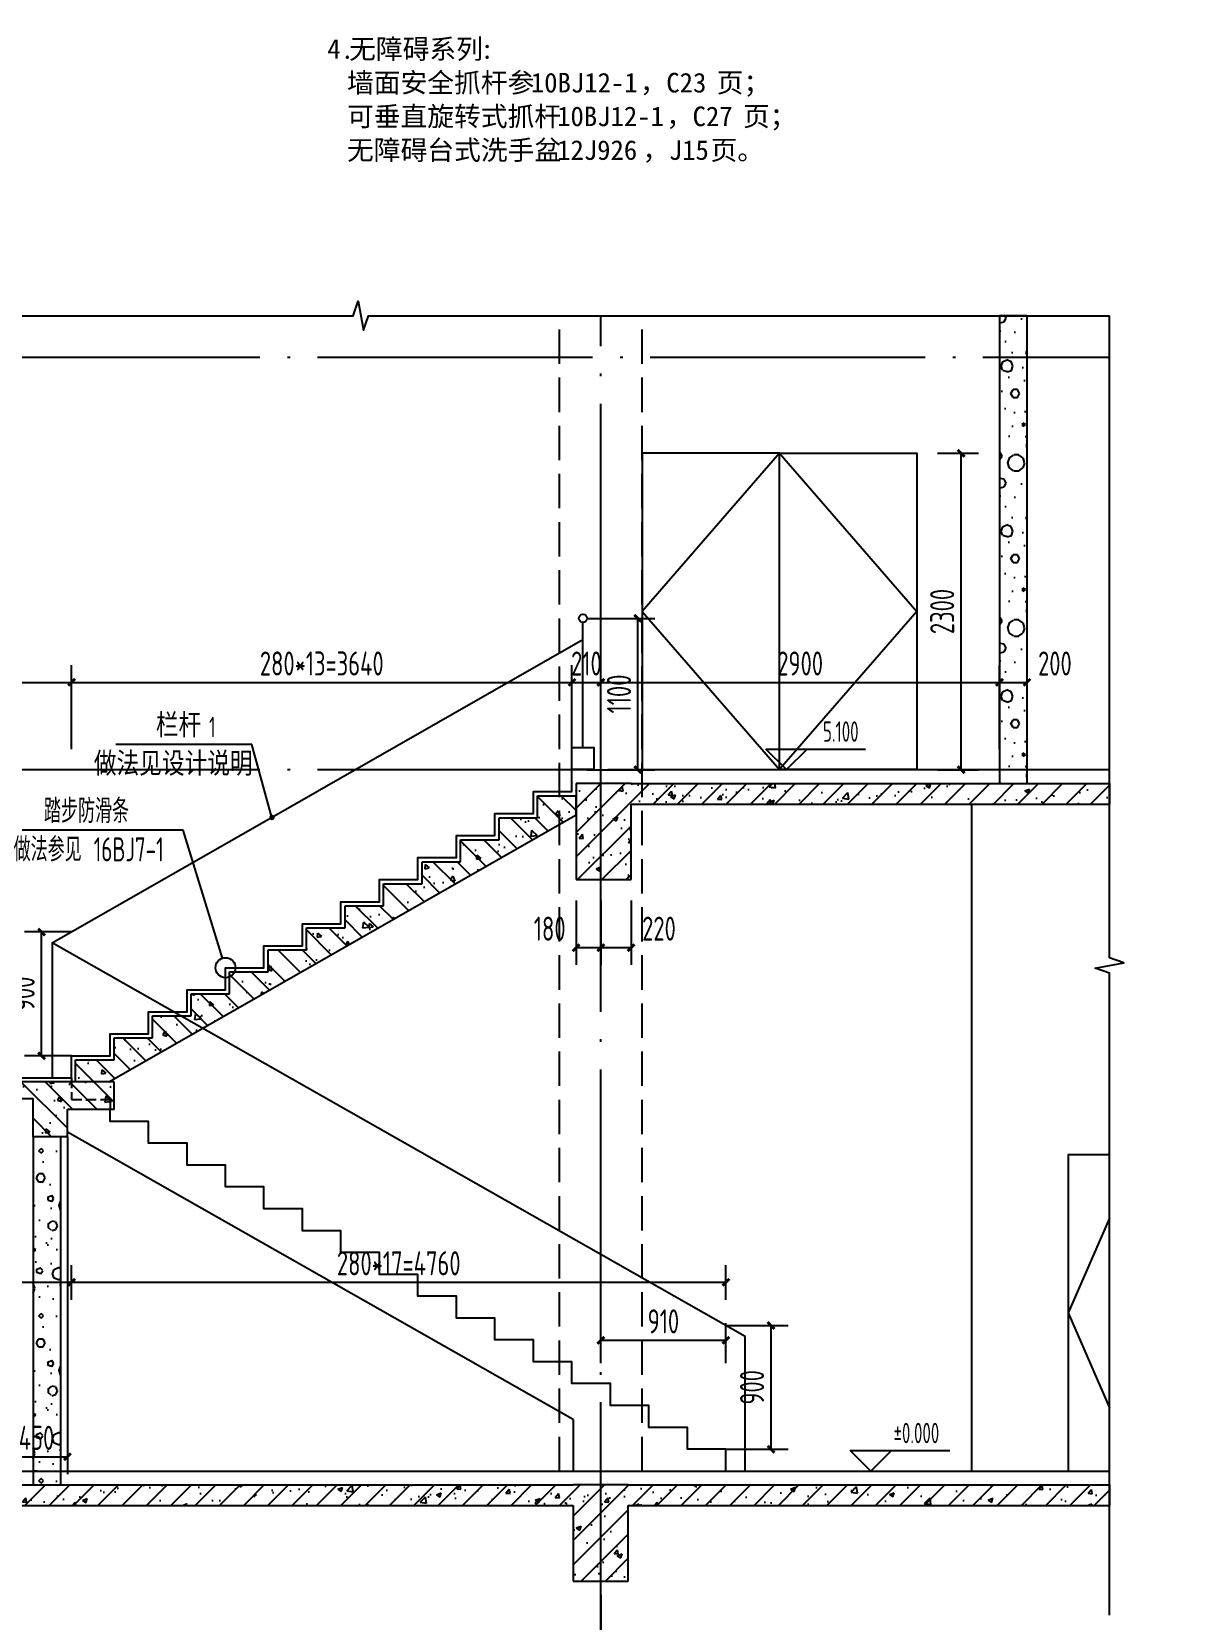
# Model space of a CAD drawing. Extents: x 116425 to 211028, y 11881 to 56060.
# Drawn here: x 186779 to 195133, y 17957 to 29506 of the extents above; entities that cross this region are included whole.
import ezdxf
from ezdxf.xclip import XClip

# ---------------------------------------------------------------- set-up
doc = ezdxf.new("R2010")
doc.units = 0
doc.header["$LTSCALE"] = 1000
doc.header["$MEASUREMENT"] = 0
doc.header["$XCLIPFRAME"] = 0
for name, pattern in [('DASH', [0.35, 0.25, -0.1]), ('DOTE', [2.42, 2, -0.2, 0.02, -0.2]), ('X-104 13#平面$0$DOTE', [2.42, 2, -0.2, 0.02, -0.2])]:
    doc.linetypes.add(name, pattern=pattern)
for name, color, linetype in [('01-标注_尺寸', 124, 'Continuous'), ('01-标注_标高', 200, 'Continuous'), ('01-标注_符号', 200, 'Continuous'), ('01-标注_轴线坐标', 132, 'Continuous'), ('02-TEXT_标注', 130, 'Continuous'), ('05-填充_天正', 14, 'Continuous'), ('13#楼幕墙$0$A-C_玻璃幕墙', 140, 'Continuous'), ('13#楼幕墙$0$A-TECH_结构', 21, 'Continuous'), ('A-E_栏杆', 232, 'Continuous'), ('A-SUR_保温', 222, 'Continuous'), ('A-SUR_看线', 231, 'Continuous'), ('A_AXIS-轴线', 36, 'DOTE'), ('A_STR-砌块墙', 121, 'Continuous'), ('A_STR-砼墙', 51, 'Continuous'), ('A_STR-砼柱', 51, 'Continuous'), ('S_E_A-E_楼梯', 4, 'Continuous'), ('S_SURFACE', 6, 'Continuous'), ('X-104 13#平面$0$A-TECH_结构', 21, 'Continuous'), ('X-104 13#平面$0$A_AXIS-轴线', 36, 'X-104 13#平面$0$DOTE')]:
    doc.layers.add(name, color=color, linetype=linetype)
doc.layers.add('X-104 13#平面$0$000套内', color=226, linetype='Continuous', lineweight=30, plot=False)
doc.styles.add('_TCH_DIM', font='ros1.shx', dxfattribs={"bigfont": 'jd.shx'})
doc.styles.add('_TCH_DIM_T3', font='ROS1', dxfattribs={"width": 0.8, "bigfont": 'JD'})
doc.styles.get("Standard").update_dxf_attribs({"font": 'STXIHEI_0.TTF'})
doc.styles.add('样式 1', font='ros1.shx', dxfattribs={"width": 0.75, "bigfont": 'jd.shx'})
doc.dimstyles.new('_TCH_ARCH&&50', dxfattribs={"dimtxt": 175, "dimasz": 50, "dimexe": 125, "dimexo": 150, "dimgap": 50, "dimtad": 1, "dimdec": 0, "dimzin": 0, "dimdsep": 46, "dimtxsty": '_TCH_DIM_T3', "dimblk": 'ARCHTICK', "dimcen": 0.09, "dimclrt": 7, "dimazin": 2, "dimtfac": 1, "dimtdec": 0, "dimtix": 1, "dimtmove": 2, "dimatfit": 3, "dimfxl": 0, "dimtolj": 1, "dimtzin": 0, "dimarcsym": 0})
pattern_1 = [(315, (-6804.91, 15441.17), (88.38835, 88.38835), []), (320, (-6804.9, 15441.17), (-31.37607, -358.6301), [37.5, -412.5]), (265, (-6804.9, 15441.17), (376.0961, 69.3757), [30, -330]), (10.4514, (-6807.52, 15411.28), (344.7198, -289.2547), [31.8701, -350.57106]), (316.1842, (-6704.9, 15441.17), (-82.7595, -533.6205), [56.25, -618.75]), (6.6356, (-6711.8, 15396.7), (487.059, -467.3314), [47.8051, -525.8565]), (261.1842, (-6704.9, 15441.17), (487.0593, -467.331), [45, -495]), (291, (-6729.9, 15391.17), (-201.30945, -298.45353), [37.5, -412.5]), (236, (-6729.9, 15391.17), (362.575, -121.6577), [30, -330]), (341.4514, (-6746.7, 15366.3), (161.26525, -420.1113), [31.8701, -350.57106]), (307.5, (-6804.91, 15441.17), (166.44693, -6.07993), [0, -326, 0, -335, 0, -331.25]), (277.5, (-6804.91, 15441.17), (197.20586, -131.53477), [0, -191, 0, -318.5, 0, -126.25]), (237.5, (-6804.91, 15552.67), (-11.27744, -266.91122), [0, -125, 0, -390, 0, -517.5]), (227.5, (-6804.9, 15602.67), (50.0525, -291.59308), [0, -162.5, 0, -259, 0, -367.5])]
pattern_2 = [(45, (0, 0), (-88.38835, 88.38835), []), (50, (0, 0), (358.6301, -31.37607), [37.5, -412.5]), (355, (0, 0), (-69.3757, 376.0961), [30, -330]), (100.4514, (29.9, -2.6), (289.2547, 344.7198), [31.8701, -350.57106]), (46.1842, (0, 100), (533.6205, -82.7595), [56.25, -618.75]), (96.6356, (44.47, 93.1), (467.3314, 487.059), [47.8051, -525.8565]), (351.1842, (0, 100), (467.331, 487.0593), [45, -495]), (21, (50, 75), (298.45353, -201.30945), [37.5, -412.5]), (326, (50, 75), (121.6577, 362.575), [30, -330]), (71.4514, (74.87, 58.22), (420.1113, 161.26525), [31.8701, -350.57106]), (37.5, (0, 0), (6.07993, 166.44693), [0, -326, 0, -335, 0, -331.25]), (7.5, (0, 0), (131.53477, 197.20586), [0, -191, 0, -318.5, 0, -126.25]), (327.5, (-111.5, 0), (266.91122, -11.27744), [0, -125, 0, -390, 0, -517.5]), (317.5, (-161.5, 0), (291.59308, 50.0525), [0, -162.5, 0, -259, 0, -367.5])]
pattern_3 = [(0, (177, -183), (300, 600), [0, -600]), (0, (-174, -264), (300, 600), [0, -600]), (0, (21, -270), (300, 600), [0, -600]), (0, (234, -93), (300, 600), [0, -600]), (0, (-15, -300), (300, 600), [0, -600]), (0, (294, 285), (300, 600), [0, -600]), (0, (111, 237), (300, 600), [0, -600]), (0, (207, 162), (300, 600), [0, -600]), (0, (-282, 150), (300, 600), [0, -600]), (0, (12, 123), (300, 600), [0, -600]), (0, (-102, -30), (300, 600), [0, -600]), (0, (-96, -255), (300, 600), [0, -600]), (0, (129, -279), (300, 600), [0, -600]), (0, (294, -15), (300, 600), [0, -600]), (0, (-267, -108), (300, 600), [0, -600]), (0, (-216, -6), (300, 600), [0, -600]), (0, (18, -48), (300, 600), [0, -600]), (0, (-66, -135), (300, 600), [0, -600]), (0, (-114, 63), (300, 600), [0, -600]), (0, (-39, 288), (300, 600), [0, -600]), (0, (-243, -234), (300, 600), [0, -600]), (0, (87, 165), (300, 600), [0, -600]), (0, (-192, 174), (300, 600), [0, -600]), (0, (-240, 252), (300, 600), [0, -600]), (130.601294, (257.143, 97.143), (-1499.9999834, 1800.000008), [26.3416, -11037.111]), (18.43495, (214.29, 108.57), (1499.999994, 599.999996), [27.1052, -3767.6279]), (90, (214.3, 82.86), (300, 600), [25.7143, -1174.2857]), (161.56505, (240, 74.29), (-1500.000008, 599.999955), [27.1052, -3767.6279]), (53.1301, (240, 74.29), (300, 600), [28.5714, -2971.4285]), (135, (262.86, -231.43), (-300.00004, 599.99996), [24.2437, -1672.8126]), (45, (228.57, -231.43), (300, 600), [24.2437, -1672.8126]), (135, (245.71, -248.57), (-300.00004, 599.99996), [24.2437, -1672.8126]), (45, (245.71, -248.57), (300, 600), [24.2437, -1672.8126]), (116.56505, (-25.7, 171.43), (-5e-05, 1200), [31.9438, -638.8765]), (180, (-40, 200), (-300, 600), [34.2857, -565.7142]), (63.43495, (-88.57, 171.43), (3e-06, 1200), [31.9438, -638.8765]), (116.56505, (-74.3, 142.86), (-5e-05, 1200), [31.9438, -638.8765]), (0, (-74.3, 142.86), (300, 600), [34.2857, -565.7142]), (63.43495, (-40, 142.86), (3e-06, 1200), [31.9438, -638.8765]), (107.102728, (200, -31.429), (-899.9999656, 3000.0000048), [38.8613, -16282.9025]), (143.972626, (188.57, 5.714), (-5699.999928, 4199.999995), [38.8613, -8122.02]), (180, (157.14, 28.6), (-300, 600), [37.1429, -562.8571]), (36.027373, (88.57, 5.714), (5699.999958, 4199.999955), [38.8613, -8122.02]), (71.56505, (77.14, -28.57), (900.000005, 2999.999995), [36.1403, -3758.5928]), (107.102728, (88.571, -65.714), (-899.9999656, 3000.0000048), [38.8613, -16282.9025]), (143.972626, (120, -88.57), (-5699.999928, 4199.999995), [38.8613, -8122.02]), (0, (120, -88.6), (300, 600), [37.1429, -562.8571]), (36.027373, (157.143, -88.57), (5699.999958, 4199.999955), [38.8613, -8122.02]), (71.56505, (188.57, -65.71), (900.000005, 2999.999995), [36.1403, -3758.5928]), (150.25512, (205.714, 248.57), (-900.000002, 599.999993), [23.035, -4814.3196]), (90, (185.7, 237.14), (300, 600), [22.8571, -1177.1427]), (29.74488, (185.714, 237.14), (900, 599.999997), [23.035, -4814.3196]), (116.56505, (65.7, -177.14), (-5e-05, 1200), [31.9438, -638.8765]), (168.690067, (51.43, -148.57), (-2700.000002, 599.999985), [29.1373, -6089.6855]), (41.185925, (0, -162.857), (7499.9999546, 6599.9999423), [30.3718, -12725.802]), (90, (0, -191.43), (300, 600), [28.5714, -1171.4285]), (138.814074, (22.857, -211.429), (-7499.9998667, 6600.000042), [30.3718, -12725.802]), (16.699244, (22.857, -211.429), (9899.9999255, 2999.9999686), [29.8295, -12498.5375]), (60.945396, (51.43, -202.857), (299.999999, 599.9999947), [29.416, -12325.3395]), (109.983106, (-185.714, 74.286), (-1500.0000056, 4199.999989), [33.442, -14012.1975]), (155.556045, (-197.143, 105.714), (-3900.000015, 1799.9999626), [34.523, -14465.1315]), (24.443955, (-260, 105.714), (3900.000002, 1799.9999913), [34.523, -14465.1315]), (70.016893, (-271.429, 74.286), (1500.0000045, 4199.9999896), [33.442, -14012.1975]), (109.983106, (-260, 42.857), (-1500.0000056, 4199.999989), [33.442, -14012.1975]), (160.016893, (-228.57, 31.43), (-1500.000001, 599.999973), [33.442, -6989.3775]), (19.983107, (-228.57, 31.43), (1499.999992, 599.999999), [33.442, -6989.3775]), (70.016893, (-197.143, 42.857), (1500.0000045, 4199.9999896), [33.442, -14012.1975]), (122.005383, (37.14, 20), (-300.00004, 599.99997), [26.9542, -5633.434]), (18.43495, (-2.86, 34.29), (1499.999994, 599.999996), [27.1052, -3767.6279]), (90, (-2.86, 8.57), (300, 600), [25.7143, -1174.2857]), (161.56505, (22.86, 0), (-1500.000008, 599.999955), [27.1052, -3767.6279]), (54.462322, (22.857, 0), (2099.999997, 2999.9999955), [24.578, -10298.2115]), (116.56505, (-137.14, -125.7), (-5e-05, 1200), [31.9438, -638.8765]), (180, (-151.4, -97.14), (-300, 600), [31.4286, -568.5714]), (59.036243, (-200, -125.714), (300.000001, 599.999997), [33.3197, -6963.822]), (120.963756, (-182.857, -154.286), (-300.000041, 599.999972), [33.3197, -6963.822]), (0, (-182.86, -154.3), (300, 600), [31.4286, -568.5714]), (63.43495, (-151.43, -154.3), (3e-06, 1200), [31.9438, -638.8765])]

# ---------------------------------------------------------------- blocks, each defined once
blk = doc.blocks.new('13#楼幕墙')
at = {"layer": '13#楼幕墙$0$A-C_玻璃幕墙'}
blk.add_lwpolyline([(4493, 15500), (-900, 15500), (-900, -1700), (22100, -1700), (22100, -1100), (58400, -1100), (58400, 18960), (53293, 23245), (37800, 14300), (37800, 10200), (12500, 10200), (4493, 15500)], dxfattribs=at)
at = {"layer": '13#楼幕墙$0$A-TECH_结构'}
blk.add_lwpolyline([(4402, 77600), (-600, 77600), (-600, 60000), (21800, 60000), (21800, 61600), (58100, 61600), (58100, 81220), (53261, 85280), (38100, 76527), (38100, 72300), (12410, 72300), (4402, 77600)], dxfattribs=at)
blk = doc.blocks.new('X-104 13#平面$0$轴网')
at = {"layer": 'X-104 13#平面$0$A_AXIS-轴线', "linetype": 'X-104 13#平面$0$DOTE'}
blk.add_line((48500, -7401), (48500, 24620.3), dxfattribs=at)
blk = doc.blocks.new('X-104 13#平面$0$A$C0BB3323F')
at = {"layer": 'Defpoints'}
blk.add_lwpolyline([(59300, 600), (59300, 20660), (54205, 24935), (38700, 16000), (38700, 11900), (13400, 11900), (5393, 17200), (0, 17200), (0, 0), (23000, 0), (23000, 600)], close=True, dxfattribs=at)
blk = doc.blocks.new('X-104 13#平面')
at = {"layer": 'X-104 13#平面$0$000套内'}
blk.add_lwpolyline([(4100, 77750), (4100, 68700), (-750, 68700), (-750, 59850), (21950, 59850), (21950, 61450), (58250, 61450), (58250, 71300), (48400, 71300), (48400, 73450), (53400, 73450), (53400, 80500), (58250, 80500), (58250, 81290.1), (53289, 85452.6), (37950, 76613.3), (37950, 72450), (12454.9, 72450), (4447.4, 77750)], close=True, dxfattribs=at)
for name, p in [('X-104 13#平面$0$轴网', (0, 62400)), ('X-104 13#平面$0$A$C0BB3323F', (-900, -1700))]:
    blk.add_blockref(name, p)
at = {"layer": 'X-104 13#平面$0$A-TECH_结构'}
blk.add_blockref('13#楼幕墙', (0, 0), dxfattribs=at)
blk = doc.blocks.new('_ArchTick')
at = {"color": 0, "linetype": 'ByBlock', "const_width": 0.4}
blk.add_lwpolyline([(-0.5, -0.5), (0.5, 0.5)], dxfattribs=at)
blk = doc.blocks.new('*D483')
at = {"layer": '01-标注_尺寸', "color": 0, "lineweight": -2, "transparency": 16777216}
for p, q in [((193818, 24291), (193818, 24901)), ((194018, 24291), (194018, 24901)), ((193818, 24776), (194018, 24776))]:
    blk.add_line(p, q, dxfattribs=at)
at = {"layer": 'Defpoints', "color": 0, "transparency": 16777216}
for p in [(194018, 24776), (193818, 24141), (194018, 24141)]:
    blk.add_point(p, dxfattribs=at)
at = {"layer": '01-标注_尺寸', "color": 0, "lineweight": -2, "transparency": 16777216, "xscale": 50, "yscale": 50, "zscale": 50, "rotation": 180}
blk.add_blockref('_ArchTick', (193818, 24776), dxfattribs=at)
at = {"layer": '01-标注_尺寸', "color": 0, "lineweight": -2, "transparency": 16777216, "xscale": 50, "yscale": 50, "zscale": 50}
blk.add_blockref('_ArchTick', (194018, 24776), dxfattribs=at)
at = {"layer": '01-标注_尺寸', "color": 7, "transparency": 16777216, "insert": (194221, 24913), "char_height": 175, "attachment_point": 5, "style": '_TCH_DIM_T3'}
blk.add_mtext('\\A1;200', dxfattribs=at)
blk = doc.blocks.new('*D484')
at = {"layer": '01-标注_尺寸', "color": 0, "lineweight": -2, "transparency": 16777216}
for p, q in [((190918, 24291), (190918, 24901)), ((193818, 24291), (193818, 24901)), ((190918, 24776), (193818, 24776))]:
    blk.add_line(p, q, dxfattribs=at)
at = {"layer": 'Defpoints', "color": 0, "transparency": 16777216}
for p in [(193818, 24776), (190918, 24141), (193818, 24141)]:
    blk.add_point(p, dxfattribs=at)
at = {"layer": '01-标注_尺寸', "color": 0, "lineweight": -2, "transparency": 16777216, "xscale": 50, "yscale": 50, "zscale": 50, "rotation": 180}
blk.add_blockref('_ArchTick', (190918, 24776), dxfattribs=at)
at = {"layer": '01-标注_尺寸', "color": 0, "lineweight": -2, "transparency": 16777216, "xscale": 50, "yscale": 50, "zscale": 50}
blk.add_blockref('_ArchTick', (193818, 24776), dxfattribs=at)
at = {"layer": '01-标注_尺寸', "color": 7, "transparency": 16777216, "insert": (192368, 24913), "char_height": 175, "attachment_point": 5, "style": '_TCH_DIM_T3'}
blk.add_mtext('\\A1;2900', dxfattribs=at)
blk = doc.blocks.new('*D485')
at = {"layer": '01-标注_尺寸', "color": 0, "lineweight": -2, "transparency": 16777216}
for p, q in [((190708, 24291), (190708, 24901)), ((190918, 24291), (190918, 24901)), ((190708, 24776), (190918, 24776))]:
    blk.add_line(p, q, dxfattribs=at)
at = {"layer": 'Defpoints', "color": 0, "transparency": 16777216}
for p in [(190918, 24776), (190708, 24141), (190918, 24141)]:
    blk.add_point(p, dxfattribs=at)
at = {"layer": '01-标注_尺寸', "color": 0, "lineweight": -2, "transparency": 16777216, "xscale": 50, "yscale": 50, "zscale": 50, "rotation": 180}
blk.add_blockref('_ArchTick', (190708, 24776), dxfattribs=at)
at = {"layer": '01-标注_尺寸', "color": 0, "lineweight": -2, "transparency": 16777216, "xscale": 50, "yscale": 50, "zscale": 50}
blk.add_blockref('_ArchTick', (190918, 24776), dxfattribs=at)
at = {"layer": '01-标注_尺寸', "color": 7, "transparency": 16777216, "insert": (190813, 24913), "char_height": 175, "attachment_point": 5, "style": '_TCH_DIM_T3'}
blk.add_mtext('\\A1;210', dxfattribs=at)
blk = doc.blocks.new('*D486')
at = {"layer": '01-标注_尺寸', "color": 0, "lineweight": -2, "transparency": 16777216}
for p, q in [((187068, 24291), (187068, 24901)), ((190708, 24291), (190708, 24901)), ((187068, 24776), (190708, 24776))]:
    blk.add_line(p, q, dxfattribs=at)
at = {"layer": 'Defpoints', "color": 0, "transparency": 16777216}
for p in [(190708, 24776), (187068, 24141), (190708, 24141)]:
    blk.add_point(p, dxfattribs=at)
at = {"layer": '01-标注_尺寸', "color": 0, "lineweight": -2, "transparency": 16777216, "xscale": 50, "yscale": 50, "zscale": 50, "rotation": 180}
blk.add_blockref('_ArchTick', (187068, 24776), dxfattribs=at)
at = {"layer": '01-标注_尺寸', "color": 0, "lineweight": -2, "transparency": 16777216, "xscale": 50, "yscale": 50, "zscale": 50}
blk.add_blockref('_ArchTick', (190708, 24776), dxfattribs=at)
at = {"layer": '01-标注_尺寸', "color": 7, "transparency": 16777216, "insert": (188888, 24913), "char_height": 175, "attachment_point": 5, "style": '_TCH_DIM_T3'}
blk.add_mtext('\\A1;280*13=3640', dxfattribs=at)
blk = doc.blocks.new('*D487')
at = {"layer": '01-标注_尺寸', "color": 0, "lineweight": -2, "transparency": 16777216}
for p, q in [((185068, 24291), (185068, 24901)), ((187068, 24291), (187068, 24901)), ((185068, 24776), (187068, 24776))]:
    blk.add_line(p, q, dxfattribs=at)
at = {"layer": 'Defpoints', "color": 0, "transparency": 16777216}
for p in [(187068, 24776), (185068, 24141), (187068, 24141)]:
    blk.add_point(p, dxfattribs=at)
at = {"layer": '01-标注_尺寸', "color": 0, "lineweight": -2, "transparency": 16777216, "xscale": 50, "yscale": 50, "zscale": 50, "rotation": 180}
blk.add_blockref('_ArchTick', (185068, 24776), dxfattribs=at)
at = {"layer": '01-标注_尺寸', "color": 0, "lineweight": -2, "transparency": 16777216, "xscale": 50, "yscale": 50, "zscale": 50}
blk.add_blockref('_ArchTick', (187068, 24776), dxfattribs=at)
at = {"layer": '01-标注_尺寸', "color": 7, "transparency": 16777216, "insert": (186068, 24913), "char_height": 175, "attachment_point": 5, "style": '_TCH_DIM_T3'}
blk.add_mtext('\\A1;2000', dxfattribs=at)
blk = doc.blocks.new('*D594')
at = {"layer": '01-标注_尺寸', "color": 0, "lineweight": -2, "transparency": 16777216}
for p, q in [((187068, 20286), (187068, 20539)), ((191828, 20286), (191828, 20539)), ((187068, 20414), (191828, 20414))]:
    blk.add_line(p, q, dxfattribs=at)
at = {"layer": 'Defpoints', "color": 0, "transparency": 16777216}
for p in [(191828, 20414), (187068, 20136), (191828, 20136)]:
    blk.add_point(p, dxfattribs=at)
at = {"layer": '01-标注_尺寸', "color": 0, "lineweight": -2, "transparency": 16777216, "xscale": 50, "yscale": 50, "zscale": 50, "rotation": 180}
blk.add_blockref('_ArchTick', (187068, 20414), dxfattribs=at)
at = {"layer": '01-标注_尺寸', "color": 0, "lineweight": -2, "transparency": 16777216, "xscale": 50, "yscale": 50, "zscale": 50}
blk.add_blockref('_ArchTick', (191828, 20414), dxfattribs=at)
at = {"layer": '01-标注_尺寸', "color": 7, "transparency": 16777216, "insert": (189448, 20552), "char_height": 175, "attachment_point": 5, "style": '_TCH_DIM_T3'}
blk.add_mtext('\\A1;280*17=4760', dxfattribs=at)
blk = doc.blocks.new('*D595')
at = {"layer": '01-标注_尺寸', "color": 0, "lineweight": -2, "transparency": 16777216}
for p, q in [((185018, 20286), (185018, 20539)), ((187068, 20286), (187068, 20539)), ((185018, 20414), (187068, 20414))]:
    blk.add_line(p, q, dxfattribs=at)
at = {"layer": 'Defpoints', "color": 0, "transparency": 16777216}
for p in [(187068, 20414), (185018, 20136), (187068, 20136)]:
    blk.add_point(p, dxfattribs=at)
at = {"layer": '01-标注_尺寸', "color": 0, "lineweight": -2, "transparency": 16777216, "xscale": 50, "yscale": 50, "zscale": 50, "rotation": 180}
blk.add_blockref('_ArchTick', (185018, 20414), dxfattribs=at)
at = {"layer": '01-标注_尺寸', "color": 0, "lineweight": -2, "transparency": 16777216, "xscale": 50, "yscale": 50, "zscale": 50}
blk.add_blockref('_ArchTick', (187068, 20414), dxfattribs=at)
at = {"layer": '01-标注_尺寸', "color": 7, "transparency": 16777216, "insert": (186043, 20552), "char_height": 175, "attachment_point": 5, "style": '_TCH_DIM_T3'}
blk.add_mtext('\\A1;2050', dxfattribs=at)
blk = doc.blocks.new('*D604')
at = {"layer": '01-标注_尺寸', "color": 0, "lineweight": -2, "transparency": 16777216}
for p, q in [((190918, 19827), (190918, 20117)), ((191828, 19827), (191828, 20117)), ((190918, 19992), (191828, 19992))]:
    blk.add_line(p, q, dxfattribs=at)
at = {"layer": 'Defpoints', "color": 0, "transparency": 16777216}
for p in [(191828, 19992), (190918, 19677), (191828, 19677)]:
    blk.add_point(p, dxfattribs=at)
at = {"layer": '01-标注_尺寸', "color": 0, "lineweight": -2, "transparency": 16777216, "xscale": 50, "yscale": 50, "zscale": 50, "rotation": 180}
blk.add_blockref('_ArchTick', (190918, 19992), dxfattribs=at)
at = {"layer": '01-标注_尺寸', "color": 0, "lineweight": -2, "transparency": 16777216, "xscale": 50, "yscale": 50, "zscale": 50}
blk.add_blockref('_ArchTick', (191828, 19992), dxfattribs=at)
at = {"layer": '01-标注_尺寸', "color": 7, "transparency": 16777216, "insert": (191373, 20130), "char_height": 175, "attachment_point": 5, "style": '_TCH_DIM_T3'}
blk.add_mtext('\\A1;910', dxfattribs=at)
blk = doc.blocks.new('*D606')
at = {"layer": '01-标注_尺寸', "color": 0, "lineweight": -2, "transparency": 16777216}
for p, q in [((190818, 25241), (191312, 25241)), ((191187, 24141), (191187, 25241)), ((190818, 24141), (191312, 24141))]:
    blk.add_line(p, q, dxfattribs=at)
at = {"layer": 'Defpoints', "color": 0, "transparency": 16777216}
for p in [(190668, 25241), (191187, 25241), (190668, 24141)]:
    blk.add_point(p, dxfattribs=at)
at = {"layer": '01-标注_尺寸', "color": 0, "lineweight": -2, "transparency": 16777216, "xscale": 50, "yscale": 50, "zscale": 50}
for p, rotation in [((191187, 25241), 90), ((191187, 24141), 270)]:
    blk.add_blockref('_ArchTick', p, dxfattribs=dict(at, rotation=rotation))
at = {"layer": '01-标注_尺寸', "color": 7, "transparency": 16777216, "insert": (191050, 24691), "char_height": 175, "attachment_point": 5, "rotation": 90, "style": '_TCH_DIM_T3'}
blk.add_mtext('\\A1;1100', dxfattribs=at)
blk = doc.blocks.new('*D607')
at = {"layer": '01-标注_尺寸', "color": 0, "lineweight": -2, "transparency": 16777216}
for p, q in [((187068, 22961), (186725, 22961)), ((186850, 22061), (186850, 22961)), ((187068, 22061), (186725, 22061))]:
    blk.add_line(p, q, dxfattribs=at)
at = {"layer": 'Defpoints', "color": 0, "transparency": 16777216}
for p in [(186850, 22961), (187218, 22961), (187218, 22061)]:
    blk.add_point(p, dxfattribs=at)
at = {"layer": '01-标注_尺寸', "color": 0, "lineweight": -2, "transparency": 16777216, "xscale": 50, "yscale": 50, "zscale": 50}
for p, rotation in [((186850, 22961), 90), ((186850, 22061), 270)]:
    blk.add_blockref('_ArchTick', p, dxfattribs=dict(at, rotation=rotation))
at = {"layer": '01-标注_尺寸', "color": 7, "transparency": 16777216, "insert": (186712, 22511), "char_height": 175, "attachment_point": 5, "rotation": 90, "style": '_TCH_DIM_T3'}
blk.add_mtext('\\A1;900', dxfattribs=at)
blk = doc.blocks.new('*D608')
at = {"layer": '01-标注_尺寸', "color": 0, "lineweight": -2, "transparency": 16777216}
for p, q in [((191828, 20100), (192281, 20100)), ((192156, 19200), (192156, 20100)), ((191828, 19200), (192281, 19200))]:
    blk.add_line(p, q, dxfattribs=at)
at = {"layer": 'Defpoints', "color": 0, "transparency": 16777216}
for p in [(191678, 20100), (192156, 20100), (191678, 19200)]:
    blk.add_point(p, dxfattribs=at)
at = {"layer": '01-标注_尺寸', "color": 0, "lineweight": -2, "transparency": 16777216, "xscale": 50, "yscale": 50, "zscale": 50}
for p, rotation in [((192156, 20100), 90), ((192156, 19200), 270)]:
    blk.add_blockref('_ArchTick', p, dxfattribs=dict(at, rotation=rotation))
at = {"layer": '01-标注_尺寸', "color": 7, "transparency": 16777216, "insert": (192018, 19650), "char_height": 175, "attachment_point": 5, "rotation": 90, "style": '_TCH_DIM_T3'}
blk.add_mtext('\\A1;900', dxfattribs=at)
blk = doc.blocks.new('*D669')
at = {"layer": '01-标注_尺寸', "color": 0, "lineweight": -2, "transparency": 16777216}
for p, q in [((193368, 26441), (193664, 26441)), ((193539, 24141), (193539, 26441)), ((193368, 24141), (193664, 24141))]:
    blk.add_line(p, q, dxfattribs=at)
at = {"layer": 'Defpoints', "color": 0, "transparency": 16777216}
for p in [(193218, 26441), (193539, 26441), (193218, 24141)]:
    blk.add_point(p, dxfattribs=at)
at = {"layer": '01-标注_尺寸', "color": 0, "lineweight": -2, "transparency": 16777216, "xscale": 50, "yscale": 50, "zscale": 50}
for p, rotation in [((193539, 26441), 90), ((193539, 24141), 270)]:
    blk.add_blockref('_ArchTick', p, dxfattribs=dict(at, rotation=rotation))
at = {"layer": '01-标注_尺寸', "color": 7, "transparency": 16777216, "insert": (193401, 25291), "char_height": 175, "attachment_point": 5, "rotation": 90, "style": '_TCH_DIM_T3'}
blk.add_mtext('\\A1;2300', dxfattribs=at)
blk = doc.blocks.new('*D839')
at = {"layer": '01-标注_尺寸', "color": 0, "lineweight": -2, "transparency": 16777216}
for p, q in [((190738, 23191), (190738, 22722)), ((190918, 23191), (190918, 22722)), ((190738, 22847), (190918, 22847))]:
    blk.add_line(p, q, dxfattribs=at)
at = {"layer": 'Defpoints', "color": 0, "transparency": 16777216}
for p in [(190738, 23341), (190918, 23341), (190918, 22847)]:
    blk.add_point(p, dxfattribs=at)
at = {"layer": '01-标注_尺寸', "color": 0, "lineweight": -2, "transparency": 16777216, "xscale": 50, "yscale": 50, "zscale": 50, "rotation": 180}
blk.add_blockref('_ArchTick', (190738, 22847), dxfattribs=at)
at = {"layer": '01-标注_尺寸', "color": 0, "lineweight": -2, "transparency": 16777216, "xscale": 50, "yscale": 50, "zscale": 50}
blk.add_blockref('_ArchTick', (190918, 22847), dxfattribs=at)
at = {"layer": '01-标注_尺寸', "color": 7, "transparency": 16777216, "insert": (190546, 22985), "char_height": 175, "attachment_point": 5, "style": '_TCH_DIM_T3'}
blk.add_mtext('\\A1;180', dxfattribs=at)
blk = doc.blocks.new('*D840')
at = {"layer": '01-标注_尺寸', "color": 0, "lineweight": -2, "transparency": 16777216}
for p, q in [((190918, 23191), (190918, 22722)), ((191138, 23191), (191138, 22722)), ((190918, 22847), (191138, 22847))]:
    blk.add_line(p, q, dxfattribs=at)
at = {"layer": 'Defpoints', "color": 0, "transparency": 16777216}
for p in [(190918, 23341), (191138, 23341), (191138, 22847)]:
    blk.add_point(p, dxfattribs=at)
at = {"layer": '01-标注_尺寸', "color": 0, "lineweight": -2, "transparency": 16777216, "xscale": 50, "yscale": 50, "zscale": 50, "rotation": 180}
blk.add_blockref('_ArchTick', (190918, 22847), dxfattribs=at)
at = {"layer": '01-标注_尺寸', "color": 0, "lineweight": -2, "transparency": 16777216, "xscale": 50, "yscale": 50, "zscale": 50}
blk.add_blockref('_ArchTick', (191138, 22847), dxfattribs=at)
at = {"layer": '01-标注_尺寸', "color": 7, "transparency": 16777216, "insert": (191341, 22985), "char_height": 175, "attachment_point": 5, "style": '_TCH_DIM_T3'}
blk.add_mtext('\\A1;220', dxfattribs=at)
blk = doc.blocks.new('*D872')
at = {"layer": '01-标注_尺寸', "color": 0, "lineweight": -2, "transparency": 16777216}
for p, q in [((186588, 19456), (186588, 19020)), ((187038, 19456), (187038, 19020)), ((186588, 19145), (187038, 19145))]:
    blk.add_line(p, q, dxfattribs=at)
at = {"layer": 'Defpoints', "color": 0, "transparency": 16777216}
for p in [(186588, 19606), (187038, 19606), (187038, 19145)]:
    blk.add_point(p, dxfattribs=at)
at = {"layer": '01-标注_尺寸', "color": 0, "lineweight": -2, "transparency": 16777216, "xscale": 50, "yscale": 50, "zscale": 50, "rotation": 180}
blk.add_blockref('_ArchTick', (186588, 19145), dxfattribs=at)
at = {"layer": '01-标注_尺寸', "color": 0, "lineweight": -2, "transparency": 16777216, "xscale": 50, "yscale": 50, "zscale": 50}
blk.add_blockref('_ArchTick', (187038, 19145), dxfattribs=at)
at = {"layer": '01-标注_尺寸', "color": 7, "transparency": 16777216, "insert": (186813, 19283), "char_height": 175, "attachment_point": 5, "style": '_TCH_DIM_T3'}
blk.add_mtext('\\A1;450', dxfattribs=at)

msp = doc.modelspace()

# ---------------------------------------------------------------- hatches: boundary and pattern name
at = {"layer": '05-填充_天正'}
h = msp.add_hatch(dxfattribs=at)
h.set_pattern_fill('加气混凝土', color=256, scale=50, style=0)
h.set_pattern_definition(pattern_3)
h.paths.add_polyline_path([(193817.8, 27441.3), (193817.8, 24041.3), (194017.8, 24041.3), (194017.8, 27441.3)])
h = msp.add_hatch(dxfattribs=at)
h.set_pattern_fill('钢筋混凝土', color=256, scale=50, style=0)
h.set_pattern_definition(pattern_2)
h.paths.add_polyline_path([(190737.8, 23341.3), (191137.8, 23341.3), (191137.8, 24041.3), (190737.8, 24041.3)])
h = msp.add_hatch(dxfattribs=at)
h.set_pattern_fill('钢筋混凝土', color=256, scale=50, style=0)
h.set_pattern_definition(pattern_2)
h.paths.add_polyline_path([(191137.8, 24041.3), (191137.8, 23891.3), (193917.8, 23891.3), (193917.8, 24041.3)])
h = msp.add_hatch(dxfattribs=at)
h.set_pattern_fill('钢筋混凝土', color=256, scale=50, style=0)
h.set_pattern_definition(pattern_2)
h.paths.add_polyline_path([(193917.8, 24041.3), (193917.8, 23891.3), (194617.8, 23891.3), (194617.8, 24041.3)])
h = msp.add_hatch(dxfattribs=at)
h.set_pattern_fill('钢筋混凝土', color=256, scale=50, style=0)
h.set_pattern_definition(pattern_1)
h.paths.add_polyline_path([(187097.8, 21871.3), (187097.8, 22031.3), (187377.8, 22031.3), (187377.8, 22191.3), (187657.8, 22191.3), (187657.8, 22351.3), (187937.8, 22351.3), (187937.8, 22511.3), (188217.8, 22511.3), (188217.8, 22671.3), (188497.8, 22671.3), (188497.8, 22831.3), (188777.8, 22831.3), (188777.8, 22991.3), (189057.8, 22991.3), (189057.8, 23151.3), (189337.8, 23151.3), (189337.8, 23311.3), (189617.8, 23311.3), (189617.8, 23471.3), (189897.8, 23471.3), (189897.8, 23631.3), (190177.8, 23631.3), (190177.8, 23791.3), (190457.8, 23791.3), (190457.8, 23951.3), (190737.8, 23951.3), (190737.8, 23813.1), (187339.7, 21871.3)])
h = msp.add_hatch(dxfattribs=at)
h.set_pattern_fill('钢筋混凝土', color=256, scale=50, style=0)
h.set_pattern_definition(pattern_1)
h.paths.add_polyline_path([(184917.8, 21871.3), (184917.8, 21751.3), (186787.8, 21751.3), (186787.8, 21471.3), (187037.8, 21471.3), (187037.8, 21671.3), (187377.8, 21671.3), (187377.8, 21871.3)])
h = msp.add_hatch(dxfattribs=at)
h.set_pattern_fill('加气混凝土', color=256, scale=50, style=0)
h.set_pattern_definition(pattern_3)
h.paths.add_polyline_path([(186787.8, 21471.3), (186787.8, 18941.3), (186987.8, 18941.3), (186987.8, 21471.3)])
h = msp.add_hatch(dxfattribs=at)
h.set_pattern_fill('钢筋混凝土', color=256, scale=50, style=0)
h.set_pattern_definition(pattern_2)
h.paths.add_polyline_path([(186117.8, 18941.3), (186117.8, 18791.3), (186817.8, 18791.3), (186817.8, 18941.3)])
h = msp.add_hatch(dxfattribs=at)
h.set_pattern_fill('钢筋混凝土', color=256, scale=50, style=0)
h.set_pattern_definition(pattern_2)
h.paths.add_polyline_path([(186817.8, 18941.3), (186817.8, 18791.3), (186887.8, 18791.3), (186887.8, 18941.3)])
h = msp.add_hatch(dxfattribs=at)
h.set_pattern_fill('钢筋混凝土', color=256, scale=50, style=0)
h.set_pattern_definition(pattern_2)
h.paths.add_polyline_path([(190717.8, 18791.3), (190717.8, 18941.3), (186887.8, 18941.3), (186887.8, 18791.3)])
h = msp.add_hatch(dxfattribs=at)
h.set_pattern_fill('钢筋混凝土', color=256, scale=50, style=0)
h.set_pattern_definition(pattern_2)
h.paths.add_polyline_path([(190717.8, 18241.3), (191117.8, 18241.3), (191117.8, 18941.3), (190717.8, 18941.3)])
h = msp.add_hatch(dxfattribs=at)
h.set_pattern_fill('钢筋混凝土', color=256, scale=50, style=0)
h.set_pattern_definition(pattern_2)
h.paths.add_polyline_path([(191117.8, 18941.3), (191117.8, 18791.3), (194617.8, 18791.3), (194617.8, 18941.3)])

# ---------------------------------------------------------------- linework, layer by layer
at = {"layer": '01-标注_标高'}
for p, q in [((192268.1, 24141.3), (192118.1, 24291.3)), ((192118.1, 24291.3), (192843.1, 24291.3)), ((192268.1, 24141.3), (192418.1, 24291.3)), ((192882.8, 19041.3), (192732.8, 19191.3)), ((192732.8, 19191.3), (193457.8, 19191.3)), ((192882.8, 19041.3), (193032.8, 19191.3))]:
    msp.add_line(p, q, dxfattribs=at)
at = {"layer": '01-标注_符号'}
for p, q in [((188379.1, 24324.4), (187389.2, 24324.4)), ((188525.6, 23793.5), (188379.1, 24324.4)), ((187879.1, 23701.4), (186556.1, 23701.4)), ((188166.4, 22770.8), (187879.1, 23701.4))]:
    msp.add_line(p, q, dxfattribs=at)
for points in [[(183725.4, 27441.3), (189115.4, 27441.3), (189153.6, 27546.3), (189190.6, 27336.3), (189227.9, 27441.3), (194617.8, 27441.3)], [(194617.8, 17992.7), (194617.8, 22660.7), (194512.8, 22699), (194722.8, 22736), (194617.8, 22773.2), (194617.8, 27441.3)]]:
    msp.add_lwpolyline(points, dxfattribs=at)
at = {"layer": '01-标注_符号', "const_width": 20}
msp.add_lwpolyline([(188528.2, 23783.8, 1), (188522.9, 23803.1, 1)], format="xyb", close=True, dxfattribs=at)
at = {"layer": '01-标注_符号'}
msp.add_circle((188187.8, 22701.3), 72.7, dxfattribs=at)
at = {"layer": '01-标注_轴线坐标'}
msp.add_line((190917.8, 18141.3), (190917.8, 17550.1), dxfattribs=at)
at = {"layer": 'A-E_栏杆'}
for p, q in [((190787.8, 24301.3), (190787.8, 25211.3)), ((186927.3, 22881), (186927.3, 21901.3)), ((191967.8, 19041.3), (191967.8, 20020.8))]:
    msp.add_line(p, q, dxfattribs=at)
msp.add_lwpolyline([(191967.8, 20020.8), (186927.3, 22881), (190787.8, 25087)], dxfattribs=at)
msp.add_circle((190787.8, 25241.3), 30, dxfattribs=at)
at = {"layer": 'A-SUR_保温'}
for p, q in [((190967.8, 24141.3), (193817.8, 24141.3)), ((194017.8, 24141.3), (194617.8, 24141.3)), ((186817.8, 19041.3), (186787.8, 19041.3)), ((186987.8, 19041.3), (190917.8, 19041.3)), ((190917.8, 19041.3), (194617.8, 19041.3))]:
    msp.add_line(p, q, dxfattribs=at)
at = {"layer": 'A-SUR_看线', "linetype": 'DASH'}
for p, q in [((190617.8, 19041.3), (190617.8, 27441.3)), ((191217.8, 19041.3), (191217.8, 27441.3))]:
    msp.add_line(p, q, dxfattribs=at)
at = {"layer": 'A_AXIS-轴线'}
msp.add_line((190917.8, 17541.3), (190917.8, 27441.3), dxfattribs=at)
for points in [[(184017.8, 27141.3), (194617.8, 27141.3)], [(184017.8, 24141.3), (194617.8, 24141.3)], [(184017.8, 19041.3), (194617.8, 19041.3)]]:
    msp.add_lwpolyline(points, dxfattribs=at)
at = {"layer": 'A_STR-砌块墙'}
for p, q in [((193817.8, 27441.3), (193817.8, 24041.3)), ((194017.8, 27441.3), (193817.8, 27441.3)), ((194017.8, 27441.3), (194017.8, 24041.3)), ((193617.8, 19041.3), (193617.8, 23891.3)), ((186787.8, 21471.3), (186787.8, 18941.3)), ((186987.8, 21471.3), (186787.8, 21471.3)), ((186987.8, 21471.3), (186987.8, 18941.3))]:
    msp.add_line(p, q, dxfattribs=at)
at = {"layer": 'A_STR-砼墙'}
for p, q in [((191137.8, 24041.3), (193917.8, 24041.3)), ((193917.8, 24041.3), (194617.8, 24041.3)), ((194617.8, 24041.3), (194617.8, 23891.3)), ((191137.8, 23891.3), (193917.8, 23891.3)), ((193917.8, 23891.3), (194617.8, 23891.3)), ((186117.8, 18941.3), (186817.8, 18941.3)), ((186817.8, 18941.3), (186887.8, 18941.3)), ((186887.8, 18941.3), (190717.8, 18941.3)), ((191117.8, 18941.3), (194617.8, 18941.3)), ((194617.8, 18941.3), (194617.8, 18791.3)), ((186117.8, 18791.3), (186817.8, 18791.3)), ((186817.8, 18791.3), (186887.8, 18791.3)), ((186887.8, 18791.3), (190717.8, 18791.3)), ((191117.8, 18791.3), (194617.8, 18791.3))]:
    msp.add_line(p, q, dxfattribs=at)
at = {"layer": 'A_STR-砼柱'}
for p, q in [((191137.8, 24041.3), (190737.8, 24041.3)), ((190737.8, 24041.3), (190737.8, 23341.3)), ((190457.8, 23791.3), (190457.8, 23951.3)), ((190457.8, 23951.3), (190737.8, 23951.3)), ((190737.8, 23813.1), (190737.8, 23951.3)), ((187339.7, 21871.3), (190737.8, 23813.1)), ((190177.8, 23631.3), (190177.8, 23791.3)), ((190177.8, 23791.3), (190457.8, 23791.3)), ((191137.8, 23341.3), (191137.8, 23891.3)), ((189897.8, 23471.3), (189897.8, 23631.3)), ((189897.8, 23631.3), (190177.8, 23631.3)), ((189617.8, 23311.3), (189617.8, 23471.3)), ((189617.8, 23471.3), (189897.8, 23471.3)), ((190737.8, 23341.3), (191137.8, 23341.3)), ((189337.8, 23151.3), (189337.8, 23311.3)), ((189337.8, 23311.3), (189617.8, 23311.3)), ((189057.8, 22991.3), (189057.8, 23151.3)), ((189057.8, 23151.3), (189337.8, 23151.3)), ((188777.8, 22831.3), (188777.8, 22991.3)), ((188777.8, 22991.3), (189057.8, 22991.3)), ((188497.8, 22671.3), (188497.8, 22831.3)), ((188497.8, 22831.3), (188777.8, 22831.3)), ((188217.8, 22511.3), (188217.8, 22671.3)), ((188217.8, 22671.3), (188497.8, 22671.3)), ((187937.8, 22351.3), (187937.8, 22511.3)), ((187937.8, 22511.3), (188217.8, 22511.3)), ((187657.8, 22191.3), (187657.8, 22351.3)), ((187657.8, 22351.3), (187937.8, 22351.3)), ((187377.8, 22031.3), (187377.8, 22191.3)), ((187377.8, 22191.3), (187657.8, 22191.3)), ((187097.8, 21871.3), (187097.8, 22031.3)), ((187097.8, 22031.3), (187377.8, 22031.3)), ((187377.8, 21871.3), (184917.8, 21871.3)), ((187377.8, 21671.3), (187377.8, 21871.3)), ((184917.8, 21751.3), (186787.8, 21751.3)), ((186787.8, 21471.3), (186787.8, 21751.3)), ((187377.8, 21671.3), (187037.8, 21671.3)), ((187037.8, 21471.3), (187037.8, 21671.3)), ((187037.8, 21471.3), (186787.8, 21471.3)), ((191117.8, 18941.3), (190717.8, 18941.3)), ((190717.8, 18791.3), (190717.8, 18241.3)), ((191117.8, 18241.3), (191117.8, 18791.3)), ((190717.8, 18241.3), (191117.8, 18241.3))]:
    msp.add_line(p, q, dxfattribs=at)
at = {"layer": 'S_E_A-E_楼梯'}
msp.add_line((187037.8, 21471.3), (187037.8, 19041.3), dxfattribs=at)
for points in [[(191217.8, 24141.3), (192217.8, 24141.3), (192217.8, 26441.3), (191217.8, 26441.3)], [(192217.8, 26441.3), (193217.8, 26441.3), (193217.8, 24141.3), (192217.8, 24141.3)]]:
    msp.add_lwpolyline(points, close=True, dxfattribs=at)
for points in [[(192217.8, 26441.3), (191217.8, 25291.3), (192217.8, 24141.3)], [(192217.8, 26441.3), (193217.8, 25291.3), (192217.8, 24141.3)], [(187067.8, 21901.3), (187067.8, 22061.3), (187347.8, 22061.3), (187347.8, 22221.3), (187627.8, 22221.3), (187627.8, 22381.3), (187907.8, 22381.3), (187907.8, 22541.3), (188187.8, 22541.3), (188187.8, 22701.3), (188467.8, 22701.3), (188467.8, 22861.3), (188747.8, 22861.3), (188747.8, 23021.3), (189027.8, 23021.3), (189027.8, 23181.3), (189307.8, 23181.3), (189307.8, 23341.3), (189587.8, 23341.3), (189587.8, 23501.3), (189867.8, 23501.3), (189867.8, 23661.3), (190147.8, 23661.3), (190147.8, 23821.3), (190427.8, 23821.3), (190427.8, 23981.3), (190707.8, 23981.3), (190707.8, 24141.3), (190767.8, 24141.3)], [(191827.8, 19041.3), (191827.8, 19200.2), (191547.8, 19200.2), (191547.8, 19359.1), (191267.8, 19359.1), (191267.8, 19518), (190987.8, 19518), (190987.8, 19676.9), (190707.8, 19676.9), (190707.8, 19835.8), (190427.8, 19835.8), (190427.8, 19994.7), (190147.8, 19994.7), (190147.8, 20153.5), (189867.8, 20153.5), (189867.8, 20312.4), (189587.8, 20312.4), (189587.8, 20471.3), (189307.8, 20471.3), (189307.8, 20630.2), (189027.8, 20630.2), (189027.8, 20789.1), (188747.8, 20789.1), (188747.8, 20948), (188467.8, 20948), (188467.8, 21106.9), (188187.8, 21106.9), (188187.8, 21265.8), (187907.8, 21265.8), (187907.8, 21424.7), (187627.8, 21424.7), (187627.8, 21583.5), (187347.8, 21583.5), (187347.8, 21671.3)], [(190717.8, 19416.2), (187037.8, 21504.4)], [(194617.8, 21341.3), (194317.8, 21341.3), (194317.8, 19041.3), (194617.8, 19041.3)], [(194617.8, 20881.3), (194317.8, 20191.3), (194617.8, 19501.3)], [(190717.8, 19416.2), (190717.8, 19041.3)]]:
    msp.add_lwpolyline(points, dxfattribs=at)
at = {"layer": 'S_E_A-E_楼梯', "linetype": 'DASH', "ltscale": 0.3}
msp.add_lwpolyline([(187067.8, 21901.3), (187067.8, 21742.4), (187347.8, 21742.4), (187347.8, 21671.3)], dxfattribs=at)
at = {"layer": 'S_SURFACE'}
for p, q in [((190707.8, 24021.3), (190707.8, 24141.3)), ((190427.8, 23821.3), (190427.8, 23981.3)), ((190427.8, 23981.3), (190707.8, 23981.3)), ((190707.8, 23981.3), (190707.8, 24021.3)), ((190707.8, 24021.3), (190707.8, 24021.3)), ((190147.8, 23661.3), (190147.8, 23821.3)), ((190147.8, 23821.3), (190427.8, 23821.3)), ((189867.8, 23501.3), (189867.8, 23661.3)), ((189867.8, 23661.3), (190147.8, 23661.3)), ((189587.8, 23341.3), (189587.8, 23501.3)), ((189587.8, 23501.3), (189867.8, 23501.3)), ((189307.8, 23181.3), (189307.8, 23341.3)), ((189307.8, 23341.3), (189587.8, 23341.3)), ((189027.8, 23021.3), (189027.8, 23181.3)), ((189027.8, 23181.3), (189307.8, 23181.3)), ((188747.8, 22861.3), (188747.8, 23021.3)), ((188747.8, 23021.3), (189027.8, 23021.3)), ((188467.8, 22701.3), (188467.8, 22861.3)), ((188467.8, 22861.3), (188747.8, 22861.3)), ((188187.8, 22541.3), (188187.8, 22701.3)), ((188187.8, 22701.3), (188467.8, 22701.3)), ((187907.8, 22381.3), (187907.8, 22541.3)), ((187907.8, 22541.3), (188187.8, 22541.3)), ((187627.8, 22221.3), (187627.8, 22381.3)), ((187627.8, 22381.3), (187907.8, 22381.3)), ((187347.8, 22061.3), (187347.8, 22221.3)), ((187347.8, 22221.3), (187627.8, 22221.3)), ((187067.8, 21901.3), (187067.8, 22061.3)), ((187067.8, 22061.3), (187347.8, 22061.3)), ((185067.8, 21901.3), (187067.8, 21901.3)), ((187067.8, 21901.3), (187067.8, 21901.3))]:
    msp.add_line(p, q, dxfattribs=at)
msp.add_lwpolyline([(190707.8, 24141.3), (190707.8, 24301.3), (190867.8, 24301.3), (190867.8, 24141.3)], close=True, dxfattribs=at)

# ---------------------------------------------------------------- block references
ref = msp.add_blockref('X-104 13#平面', (135059.8, 23721.2))
XClip(ref).set_block_clipping_path([(47300.0000000066, 8199.9999999998), (54100.0000000072, 18799.9999999998)])
ref = msp.add_blockref('X-104 13#平面', (144576.5, -38678.8))
XClip(ref).set_block_clipping_path([(47300.0000000066, 70599.9999999998), (54100.0000000072, 81199.9999999998)])

# ---------------------------------------------------------------- texts
at = {"layer": '02-TEXT_标注'}
for s, height, p in [('无障碍系列', 142.71, (189087.2, 29309.7)), ('4.', 142.71, (188928.4, 29309.7)), (':', 142.7, (190042.4, 29309.7)), ('墙面安全抓杆参', 142.71, (189071.7, 29064.7)), ('10BJ12-1', 142.71, (190409, 29064.7)), ('，', 142.7, (191203.4, 29064.7)), ('C23', 142.71, (191394.4, 29064.7)), ('页；', 142.71, (191761.4, 29064.7)), ('可垂直旋转式抓杆', 142.71, (189071.7, 28819.7)), ('10BJ12-1', 142.71, (190600.1, 28819.7)), ('C27', 142.71, (191585.5, 28819.7)), ('页；', 142.71, (191952.5, 28819.7)), ('，', 142.7, (191394.4, 28819.7)), ('无障碍台式洗手盆', 142.71, (189071.7, 28574.7)), ('12J926', 142.71, (190600.1, 28574.7)), ('J15', 142.71, (191412.4, 28574.7)), ('页。', 142.71, (191716.2, 28574.7)), ('，', 142.7, (191221.3, 28574.7))]:
    msp.add_text(s, height=height, dxfattribs=at).set_placement(p)
at = {"layer": '02-TEXT_标注', "style": '_TCH_DIM'}
for s, p in [('栏杆', (187681.4, 24376.9)), ('做法见设计说明', (187230.3, 24096.9))]:
    msp.add_text(s, height=173.64, dxfattribs=at).set_placement(p)
at = {"layer": '02-TEXT_标注'}
for s, height, style, width, p in [('1', 148.8, '_TCH_DIM', 0.705882, (188069.4, 24376.9)), ('5.100', 148.75, '_TCH_DIM', 0.705882, (192534.1, 24343.8)), ('踏步防滑条', 173.64, '样式 1', 0.75, (186867.6, 23753.9)), ('做法参见', 173.64, '样式 1', 0.75, (186646.6, 23473.9)), ('16BJ7-1', 175, '样式 1', 0.75, (187228.6, 23473.9)), ('%%P0.000', 148.75, '_TCH_DIM', 0.705882, (193047.3, 19243.8))]:
    msp.add_text(s, height=height, dxfattribs=dict(at, style=style, width=width)).set_placement(p)

# ---------------------------------------------------------------- dimensions: what is measured, and where the dimension line sits
at = {"layer": '01-标注_尺寸'}
for p1, p2, distance, picture, middle in [((193217.8, 24141.3), (193217.8, 26441.3), -320.9, '*D669', (193401.2, 25291.3)), ((190667.8, 24141.3), (190667.8, 25241.3), -519.2, '*D606', (191049.5, 24691.3)), ((187217.8, 22061.3), (187217.8, 22961.3), 368, '*D607', (186712.3, 22511.3)), ((190917.8, 19676.9), (191827.8, 19676.9), 315.6, '*D604', (191372.8, 20130)), ((191677.8, 19200.2), (191677.8, 20100.2), -478.1, '*D608', (192018.4, 19650.2)), ((186587.8, 19606.2), (187037.8, 19606.2), -461, '*D872', (186812.8, 19282.7))]:
    dim = msp.add_aligned_dim(p1=p1, p2=p2, distance=distance, dimstyle='_TCH_ARCH&&50', dxfattribs=at)
    dim.commit()
    dim.dimension.update_dxf_attribs({"geometry": picture, "text_midpoint": middle})
for base, p1, p2, angle, picture, middle in [((187067.8, 24775.6), (185067.8, 24141.3), (187067.8, 24141.3), 0, '*D487', (186067.8, 24913.1)), ((190917.8, 24775.6), (190707.8, 24141.3), (190917.8, 24141.3), 0, '*D485', (190812.8, 24913.1)), ((193817.8, 24775.6), (190917.8, 24141.3), (193817.8, 24141.3), 0, '*D484', (192367.8, 24913.1)), ((187067.8, 20414.4), (185017.8, 20135.8), (187067.8, 20135.8), 360, '*D595', (186042.8, 20551.9))]:
    dim = msp.add_linear_dim(base=base, p1=p1, p2=p2, angle=angle, dimstyle='_TCH_ARCH&&50', override={"dimgap": 0}, dxfattribs=at)
    dim.commit()
    dim.dimension.update_dxf_attribs({"geometry": picture, "text_midpoint": middle, "dimtype": 161})
for base, p1, p2, text, picture, middle in [((190707.8, 24775.6), (187067.8, 24141.3), (190707.8, 24141.3), '280*13=3640', '*D486', (188887.8, 24913.1)), ((191827.8, 20414.4), (187067.8, 20135.8), (191827.8, 20135.8), '280*17=4760', '*D594', (189447.8, 20551.9))]:
    dim = msp.add_linear_dim(base=base, p1=p1, p2=p2, angle=360, text=text, dimstyle='_TCH_ARCH&&50', override={"dimgap": 0}, dxfattribs=at)
    dim.commit()
    dim.dimension.update_dxf_attribs({"geometry": picture, "text_midpoint": middle, "dimtype": 161})
for base, p1, p2, picture, middle in [((194017.8, 24775.6), (193817.8, 24141.3), (194017.8, 24141.3), '*D483', (194220.6, 24913.1)), ((190917.8, 22847.4), (190737.8, 23341.3), (190917.8, 23341.3), '*D839', (190545.7, 22984.9)), ((191137.8, 22847.4), (190917.8, 23341.3), (191137.8, 23341.3), '*D840', (191340.6, 22984.9))]:
    dim = msp.add_linear_dim(base=base, p1=p1, p2=p2, angle=0, dimstyle='_TCH_ARCH&&50', dxfattribs=at)
    dim.commit()
    dim.dimension.update_dxf_attribs({"geometry": picture, "text_midpoint": middle, "dimtype": 161})

doc.saveas('drawing.dxf')
